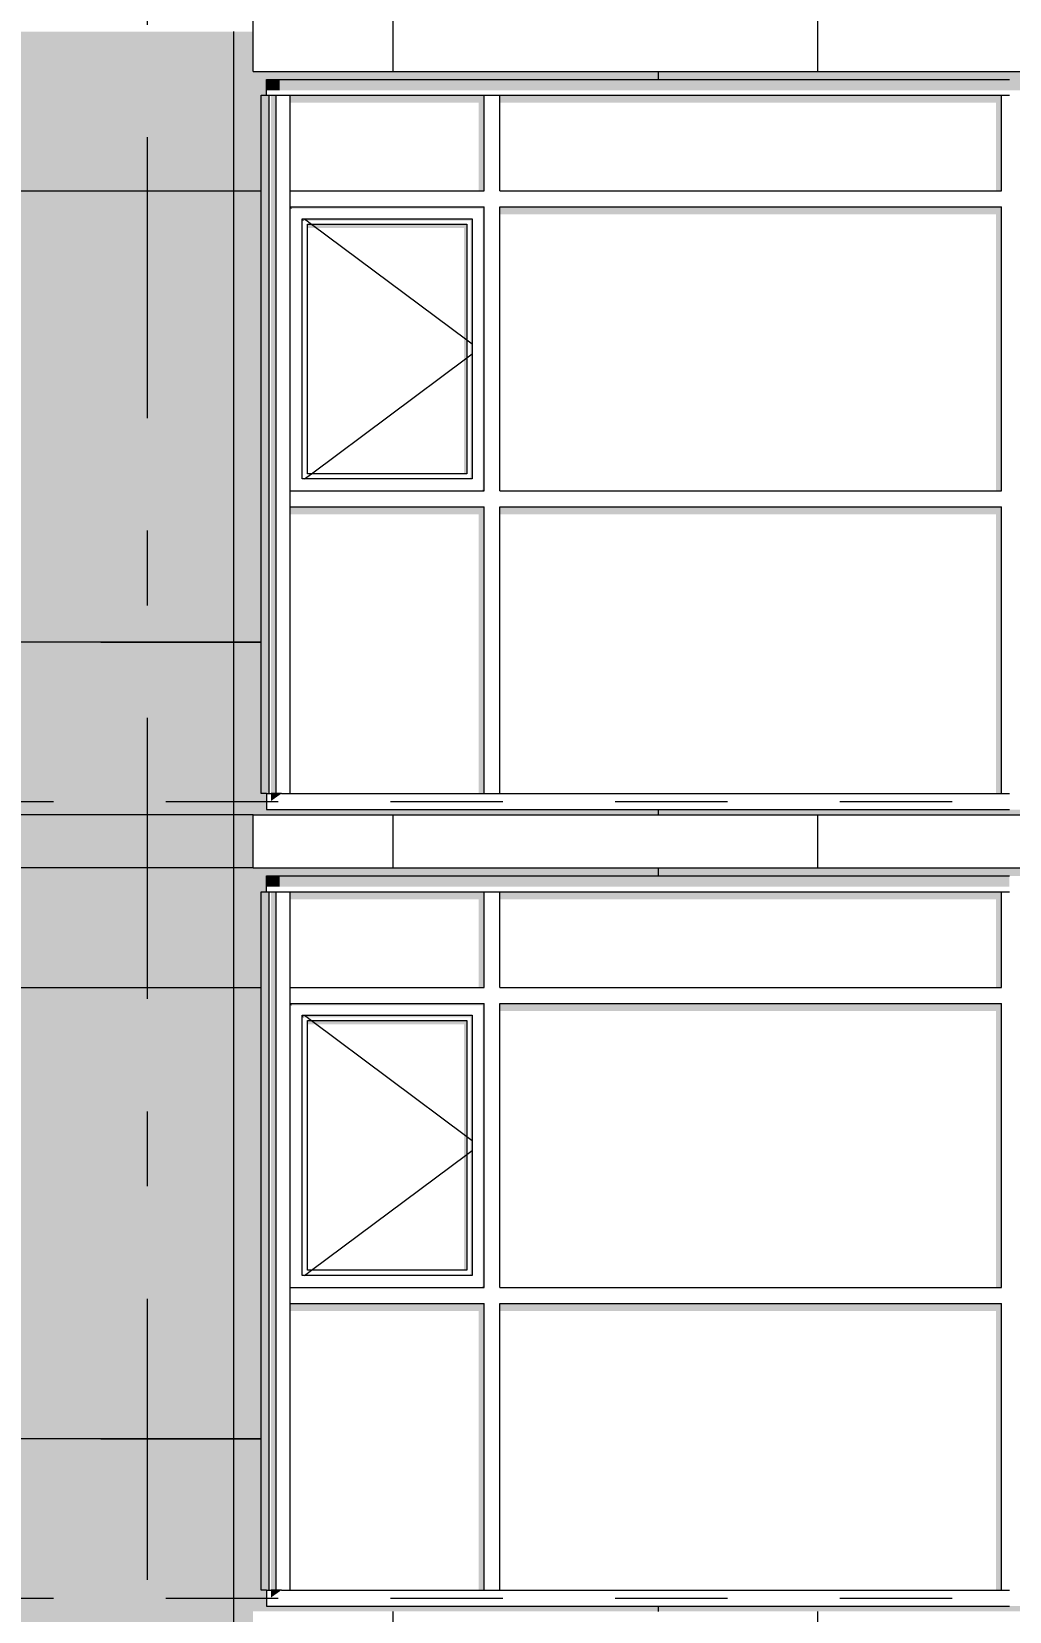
# Model space of a CAD drawing. Header units: millimetres. Extents: x 18162 to 7085488, y 72188 to 247925.
# Drawn here: x 5812574 to 5816259, y 142334 to 148284 of the extents above; entities that cross this region are included whole.
import ezdxf
from ezdxf.enums import TextEntityAlignment as Align

# ---------------------------------------------------------------- set-up
doc = ezdxf.new("R2010")
doc.units = ezdxf.units.MM
doc.header["$MEASUREMENT"] = 0
doc.linetypes.add('Dashed', pattern=[423.333333, 211.666667, -211.666667])
doc.linetypes.add('Double Dashed', pattern=[1093.611073, 529.166651, -211.666656, 141.111112, -211.666656])
for name, color, linetype in [('Finish - Wall', 7, 'Continuous'), ('Structural - Bearing', 7, 'Continuous'), ('Structural - Grid', 7, 'Continuous')]:
    doc.layers.add(name, color=color, linetype=linetype)
doc.styles.add('GENERATED_STYLE_3', font='', dxfattribs={"width": 0.8})
doc.styles.get('GENERATED_STYLE_3').set_extended_font_data('ISOCPEUR MON')
doc.dimstyles.new('GENERATED_STYLE__19', dxfattribs={"dimtxt": 440.00001, "dimasz": 228, "dimexe": 0.18, "dimexo": 31028.935828, "dimgap": 0, "dimtad": 1, "dimdec": 0, "dimzin": 0, "dimdsep": 46, "dimtxsty": 'GENERATED_STYLE_3', "dimblk": 'ARROWHEAD_2', "dimblk1": 'ARROWHEAD_2', "dimblk2": 'ARROWHEAD_2', "dimcen": 0.09, "dimclrd": 13, "dimclre": 13, "dimclrt": 13, "dimadec": 0, "dimazin": 0, "dimtfac": 1, "dimtdec": 4, "dimtmove": 0, "dimatfit": 3, "dimfxl": 1, "dimtolj": 1, "dimtzin": 0, "dimarcsym": 0})
doc.dimstyles.new('GENERATED_STYLE__21', dxfattribs={"dimtxt": 440.00001, "dimasz": 228, "dimexe": 0.18, "dimexo": 31149.347984, "dimgap": 0, "dimtad": 1, "dimdec": 0, "dimzin": 0, "dimdsep": 46, "dimtxsty": 'GENERATED_STYLE_3', "dimblk": 'ARROWHEAD_2', "dimblk1": 'ARROWHEAD_2', "dimblk2": 'ARROWHEAD_2', "dimcen": 0.09, "dimclrd": 13, "dimclre": 13, "dimclrt": 13, "dimadec": 0, "dimazin": 0, "dimtfac": 1, "dimtdec": 4, "dimtmove": 0, "dimatfit": 3, "dimfxl": 1, "dimtolj": 1, "dimtzin": 0, "dimarcsym": 0})
doc.dimstyles.new('GENERATED_STYLE__22', dxfattribs={"dimtxt": 440.00001, "dimasz": 228, "dimexe": 0.18, "dimexo": 32378.935859, "dimgap": 0, "dimtad": 1, "dimdec": 0, "dimzin": 0, "dimdsep": 46, "dimtxsty": 'GENERATED_STYLE_3', "dimblk": 'ARROWHEAD_2', "dimblk1": 'ARROWHEAD_2', "dimblk2": 'ARROWHEAD_2', "dimcen": 0.09, "dimclrd": 13, "dimclre": 13, "dimclrt": 13, "dimadec": 0, "dimazin": 0, "dimtfac": 1, "dimtdec": 4, "dimtmove": 0, "dimatfit": 3, "dimfxl": 1, "dimtolj": 1, "dimtzin": 0, "dimarcsym": 0})
doc.dimstyles.new('GENERATED_STYLE__30', dxfattribs={"dimtxt": 440.00001, "dimasz": 228, "dimexe": 0.18, "dimexo": 0.0625, "dimgap": 0, "dimtad": 1, "dimdec": 0, "dimzin": 0, "dimdsep": 46, "dimtxsty": 'GENERATED_STYLE_3', "dimblk": 'ARROWHEAD_2', "dimblk1": 'ARROWHEAD_2', "dimblk2": 'ARROWHEAD_2', "dimcen": 0.09, "dimclrd": 13, "dimclre": 13, "dimclrt": 13, "dimadec": 0, "dimazin": 0, "dimtfac": 1, "dimtdec": 4, "dimtmove": 0, "dimatfit": 3, "dimfxl": 1, "dimtolj": 1, "dimtzin": 0, "dimarcsym": 0})

# ---------------------------------------------------------------- blocks, each defined once
blk = doc.blocks.new('*X2406', base_point=(5785635.3, 106384.1))
at = {"layer": 'Structural - Bearing', "color": 8, "linetype": 'Continuous', "lineweight": 13}
for p, q in [((5813335.3, 145134.1), (5813335.3, 142984.1)), ((5814935.3, 145134.1), (5814935.3, 145104.1)), ((5812408.8, 144684.1), (5812835.3, 144684.1)), ((5812835.3, 144684.1), (5813335.3, 144684.1)), ((5813335.3, 144684.1), (5813439.3, 144684.1)), ((5812835.3, 142984.1), (5812408.8, 142984.1)), ((5813335.3, 142984.1), (5812835.3, 142984.1)), ((5812835.3, 142984.1), (5813335.3, 142984.1)), ((5813335.3, 142984.1), (5813439.3, 142984.1)), ((5813335.3, 142984.1), (5813335.3, 142384.1)), ((5813439.3, 142984.1), (5813335.3, 142984.1)), ((5813335.3, 142384.1), (5813335.3, 142284.1)), ((5814935.3, 142354.1), (5814935.3, 142334.1))]:
    blk.add_line(p, q, dxfattribs=at)
blk = doc.blocks.new('*X2414', base_point=(5785635.3, 106384.1))
at = {"layer": 'Structural - Bearing', "color": 7, "linetype": 'Continuous', "lineweight": 9}
for p, q in [((5813935.3, 142334.1), (5813935.3, 142134.1)), ((5815535.3, 142334.1), (5815535.3, 142134.1)), ((5817135.3, 142334.1), (5817135.3, 142134.1)), ((5818735.3, 142334.1), (5818735.3, 142134.1)), ((5820335.3, 142334.1), (5820335.3, 142134.1))]:
    blk.add_line(p, q, dxfattribs=at)
blk = doc.blocks.new('*X2416', base_point=(5785635.3, 106384.1))
at = {"layer": 'Structural - Bearing', "color": 8, "linetype": 'Continuous', "lineweight": 13}
for p, q in [((5806935.3, 145334.1), (5806935.3, 145134.1)), ((5808535.3, 145334.1), (5808535.3, 145134.1)), ((5810135.3, 145334.1), (5810135.3, 145134.1)), ((5811735.3, 145334.1), (5811735.3, 145134.1)), ((5813335.3, 145334.1), (5813335.3, 145134.1))]:
    blk.add_line(p, q, dxfattribs=at)
blk = doc.blocks.new('*X2421', base_point=(5785635.3, 106384.1))
at = {"layer": 'Structural - Bearing', "color": 8, "linetype": 'Continuous', "lineweight": 13}
for p, q in [((5813335.3, 148284.1), (5813335.3, 145984.1)), ((5814935.3, 148134.1), (5814935.3, 148104.1)), ((5812408.8, 147684.1), (5812835.3, 147684.1)), ((5812835.3, 147684.1), (5813335.3, 147684.1)), ((5813335.3, 147684.1), (5813439.3, 147684.1)), ((5812835.3, 145984.1), (5812408.8, 145984.1)), ((5813335.3, 145984.1), (5812835.3, 145984.1)), ((5812835.3, 145984.1), (5813335.3, 145984.1)), ((5813335.3, 145984.1), (5813439.3, 145984.1)), ((5813335.3, 145984.1), (5813335.3, 145384.1)), ((5813439.3, 145984.1), (5813335.3, 145984.1)), ((5813335.3, 145384.1), (5813335.3, 145334.1)), ((5814935.3, 145354.1), (5814935.3, 145334.1))]:
    blk.add_line(p, q, dxfattribs=at)
blk = doc.blocks.new('*X2430', base_point=(5785635.3, 106384.1))
at = {"layer": 'Structural - Bearing', "color": 7, "linetype": 'Continuous', "lineweight": 9}
for p, q in [((5813935.3, 145334.1), (5813935.3, 145134.1)), ((5815535.3, 145334.1), (5815535.3, 145134.1)), ((5817135.3, 145334.1), (5817135.3, 145134.1)), ((5818735.3, 145334.1), (5818735.3, 145134.1)), ((5820335.3, 145334.1), (5820335.3, 145134.1))]:
    blk.add_line(p, q, dxfattribs=at)
blk = doc.blocks.new('*X2440', base_point=(5785635.3, 106384.1))
at = {"layer": 'Structural - Bearing', "color": 7, "linetype": 'Continuous', "lineweight": 9}
for p, q in [((5813935.3, 148334.1), (5813935.3, 148134.1)), ((5815535.3, 148334.1), (5815535.3, 148134.1)), ((5817135.3, 148334.1), (5817135.3, 148134.1)), ((5818735.3, 148334.1), (5818735.3, 148134.1)), ((5820335.3, 148334.1), (5820335.3, 148134.1))]:
    blk.add_line(p, q, dxfattribs=at)
blk = doc.blocks.new('*D2616', base_point=(5785635.3, 106384.1))
at = {"color": 12, "linetype": 'Continuous', "lineweight": 35}
for p, q in [((5838328.4, 142420.7), (5838628.4, 142247.5)), ((5838328.4, 142220.7), (5838628.4, 142047.5))]:
    blk.add_line(p, q, dxfattribs=at)
at = {"color": 13, "linetype": 'Continuous', "lineweight": 13}
for p, q in [((5838703.4, 142334.1), (5837187.8, 142334.1)), ((5838478.4, 142134.1), (5838478.4, 142334.1)), ((5838703.4, 142134.1), (5837187.8, 142134.1))]:
    blk.add_line(p, q, dxfattribs=at)
blk = doc.blocks.new('ARROWHEAD_2')
at = {"color": 0, "linetype": 'Continuous', "lineweight": 0}
for p, q in [((-0.378, -0.655), (0.378, 0.655)), ((0, 0), (-1, 0))]:
    blk.add_line(p, q, dxfattribs=at)
blk = doc.blocks.new('*D2617', base_point=(5785635.3, 106384.1))
at = {"color": 12, "linetype": 'Continuous', "lineweight": 35}
for p, q in [((5838328.4, 145220.7), (5838628.4, 145047.5)), ((5838328.4, 142420.7), (5838628.4, 142247.5))]:
    blk.add_line(p, q, dxfattribs=at)
at = {"color": 13, "linetype": 'Continuous', "lineweight": 13}
for p, q in [((5838703.4, 145134.1), (5837187.8, 145134.1)), ((5838478.4, 142334.1), (5838478.4, 145134.1)), ((5838703.4, 142334.1), (5837187.8, 142334.1))]:
    blk.add_line(p, q, dxfattribs=at)
at = {"color": 13, "lineweight": 13, "char_height": 440, "attachment_point": 7, "rotation": 90, "style": 'GENERATED_STYLE_3'}
for s, insert in [('\\A1;{\\pql;\\fISOCPEUR MON|b0|i0|c0|p0;\\W0.800000;2,800}', (5838605.9, 143549.6)), ('\\A1;{\\pql;\\fISOCPEUR MON|b0|i0|c0|p0;\\W0.800000;200}', (5838518.1, 142420.8))]:
    blk.add_mtext(s, dxfattribs=dict(at, insert=insert))
blk = doc.blocks.new('*D2618', base_point=(5785635.3, 106384.1))
at = {"color": 12, "linetype": 'Continuous', "lineweight": 35}
for p, q in [((5838328.4, 145420.7), (5838628.4, 145247.5)), ((5838328.4, 145220.7), (5838628.4, 145047.5))]:
    blk.add_line(p, q, dxfattribs=at)
at = {"color": 13, "linetype": 'Continuous', "lineweight": 13}
for p, q in [((5838703.4, 145334.1), (5837187.8, 145334.1)), ((5838478.4, 145134.1), (5838478.4, 145334.1)), ((5838703.4, 145134.1), (5837187.8, 145134.1))]:
    blk.add_line(p, q, dxfattribs=at)
blk = doc.blocks.new('*D2619', base_point=(5785635.3, 106384.1))
at = {"color": 12, "linetype": 'Continuous', "lineweight": 35}
for p, q in [((5838328.4, 148220.7), (5838628.4, 148047.5)), ((5838328.4, 145420.7), (5838628.4, 145247.5))]:
    blk.add_line(p, q, dxfattribs=at)
at = {"color": 13, "linetype": 'Continuous', "lineweight": 13}
for p, q in [((5838703.4, 148134.1), (5837187.8, 148134.1)), ((5838478.4, 145334.1), (5838478.4, 148134.1)), ((5838703.4, 145334.1), (5837187.8, 145334.1))]:
    blk.add_line(p, q, dxfattribs=at)
at = {"color": 13, "lineweight": 13, "char_height": 440, "attachment_point": 7, "rotation": 90, "style": 'GENERATED_STYLE_3'}
for s, insert in [('\\A1;{\\pql;\\fISOCPEUR MON|b0|i0|c0|p0;\\W0.800000;2,800}', (5838605.9, 146549.6)), ('\\A1;{\\pql;\\fISOCPEUR MON|b0|i0|c0|p0;\\W0.800000;200}', (5838518.1, 145420.8))]:
    blk.add_mtext(s, dxfattribs=dict(at, insert=insert))
blk = doc.blocks.new('*D2620', base_point=(5785635.3, 106384.1))
at = {"color": 12, "linetype": 'Continuous', "lineweight": 35}
for p, q in [((5838328.4, 148420.7), (5838628.4, 148247.5)), ((5838328.4, 148220.7), (5838628.4, 148047.5))]:
    blk.add_line(p, q, dxfattribs=at)
at = {"color": 13, "linetype": 'Continuous', "lineweight": 13}
for p, q in [((5838703.4, 148334.1), (5837187.8, 148334.1)), ((5838478.4, 148134.1), (5838478.4, 148334.1)), ((5838703.4, 148134.1), (5837187.8, 148134.1))]:
    blk.add_line(p, q, dxfattribs=at)
blk = doc.blocks.new('*D2621', base_point=(5785635.3, 106384.1))
at = {"color": 12, "linetype": 'Continuous', "lineweight": 35}
for p, q in [((5838328.4, 151220.7), (5838628.4, 151047.5)), ((5838328.4, 148420.7), (5838628.4, 148247.5))]:
    blk.add_line(p, q, dxfattribs=at)
at = {"color": 13, "linetype": 'Continuous', "lineweight": 13}
for p, q in [((5838703.4, 151134.1), (5837187.8, 151134.1)), ((5838478.4, 148334.1), (5838478.4, 151134.1)), ((5838703.4, 148334.1), (5837187.8, 148334.1))]:
    blk.add_line(p, q, dxfattribs=at)
at = {"color": 13, "lineweight": 13, "char_height": 440, "attachment_point": 7, "rotation": 90, "style": 'GENERATED_STYLE_3'}
for s, insert in [('\\A1;{\\pql;\\fISOCPEUR MON|b0|i0|c0|p0;\\W0.800000;200}', (5838012.1, 150865.2)), ('\\A1;{\\pql;\\fISOCPEUR MON|b0|i0|c0|p0;\\W0.800000;2,800}', (5838605.9, 149549.6)), ('\\A1;{\\pql;\\fISOCPEUR MON|b0|i0|c0|p0;\\W0.800000;200}', (5838518.1, 148420.8))]:
    blk.add_mtext(s, dxfattribs=dict(at, insert=insert))
blk = doc.blocks.new('*D2646', base_point=(5785635.3, 106384.1))
at = {"color": 13, "linetype": 'Continuous', "lineweight": 13}
for p, q in [((5801482.5, 156834.1), (5801482.5, 156980.8)), ((5816658.8, 156834.1), (5801257.5, 156834.1)), ((5801482.5, 102734.1), (5801482.5, 156834.1)), ((5806188.8, 102734.1), (5801257.5, 102734.1)), ((5801482.5, 102587.4), (5801482.5, 102734.1))]:
    blk.add_line(p, q, dxfattribs=at)
at = {"color": 12, "linetype": 'Continuous', "lineweight": 35}
for p, q in [((5801632.5, 156747.5), (5801332.5, 156920.7)), ((5801332.5, 102820.7), (5801632.5, 102647.5))]:
    blk.add_line(p, q, dxfattribs=at)
at = {"color": 13, "lineweight": 13, "insert": (5801610.1, 129125.4), "char_height": 440, "attachment_point": 7, "rotation": 90, "style": 'GENERATED_STYLE_3'}
blk.add_mtext('\\A1;{\\pql;\\fISOCPEUR MON|b0|i0|c0|p0;\\W0.800000;54,100}', dxfattribs=at)
blk = doc.blocks.new('Standard grid marker[375]_3', base_point=(5813008.8, 166384.1))
at = {"layer": 'Structural - Grid', "color": 13, "linetype": 'Double Dashed', "lineweight": 13, "ltscale": 2}
blk.add_line((5813008.8, 165384.1), (5813008.8, 100884.1), dxfattribs=at)
at = {"layer": 'Structural - Grid', "color": 13, "lineweight": 13, "style": 'GENERATED_STYLE_3'}
blk.add_attdef('AC_MarkerText_1', text='', height=500, rotation=360, dxfattribs=at).set_placement((5813008.8, 99534.1), align=Align.TOP_CENTER)

msp = doc.modelspace()

# ---------------------------------------------------------------- hatches: boundary and pattern name
at = {"layer": 'Finish - Wall', "linetype": 'Continuous', "lineweight": 0}
for points in [[(5813508.8, 148104.1), (5813458.8, 148104.1), (5813458.8, 148063.4), (5813508.8, 148063.4)], [(5813508.8, 148063.4), (5814308.8, 148063.4), (5814308.8, 148104.1), (5813508.8, 148104.1)], [(5814308.8, 148063.4), (5816258.8, 148063.4), (5816258.8, 148104.1), (5814308.8, 148104.1)], [(5817008.8, 148104.1), (5816258.8, 148104.1), (5816258.8, 148063.4), (5817008.8, 148063.4)], [(5813439.3, 147654.1), (5813468.8, 147654.1), (5813468.8, 148044.1), (5813439.3, 148044.1)], [(5813495.9, 148044.1), (5813476.4, 148044.1), (5813476.4, 147654.1), (5813495.9, 147654.1)], [(5813548.8, 148044.1), (5813548.8, 148015.8), (5814258.8, 148015.8), (5814258.8, 147684.1), (5814278.8, 147684.1), (5814278.8, 148044.1)], [(5814338.8, 148015.8), (5816208.8, 148015.8), (5816208.8, 147684.1), (5816228.8, 147684.1), (5816228.8, 148044.1), (5814338.8, 148044.1)], [(5813439.3, 147654.1), (5813439.3, 146524.1), (5813468.8, 146524.1), (5813468.8, 147654.1)], [(5813495.9, 147654.1), (5813476.4, 147654.1), (5813476.4, 146524.1), (5813495.9, 146524.1)], [(5813548.8, 147624.1), (5813555.9, 147617), (5814271.8, 147617), (5814278.8, 147624.1)], [(5813555.9, 147617), (5813548.8, 147624.1), (5813548.8, 147617)], [(5814278.8, 147624.1), (5814271.8, 147617), (5814273.8, 147617), (5814273.8, 146559.1), (5814278.8, 146554.1)], [(5816228.8, 147624.1), (5814338.8, 147624.1), (5814338.8, 147595.8), (5816208.8, 147595.8), (5816208.8, 146554.1), (5816228.8, 146554.1)], [(5813600.9, 147572), (5813593.8, 147579.1), (5813593.8, 147572)], [(5813593.8, 147579.1), (5813600.9, 147572), (5814226.8, 147572), (5814233.8, 147579.1)], [(5814233.8, 147579.1), (5814226.8, 147572), (5814228.8, 147572), (5814228.8, 146604.1), (5814233.8, 146599.1)], [(5813613.8, 147544.9), (5814203.8, 147544.9), (5814203.8, 146619.1), (5814213.8, 146619.1), (5814213.8, 147559.1), (5813613.8, 147559.1)], [(5814228.8, 146599.1), (5814233.8, 146599.1), (5814228.8, 146604.1)], [(5814273.8, 146554.1), (5814278.8, 146554.1), (5814273.8, 146559.1)], [(5813439.3, 146524.1), (5813439.3, 145414.1), (5813468.8, 145414.1), (5813468.8, 146524.1)], [(5813495.9, 146524.1), (5813476.4, 146524.1), (5813476.4, 145414.1), (5813495.9, 145414.1)], [(5813548.8, 146494.1), (5813548.8, 146465.8), (5814258.8, 146465.8), (5814258.8, 145414.1), (5814278.8, 145414.1), (5814278.8, 146494.1)], [(5814338.8, 146494.1), (5814338.8, 146465.8), (5816208.8, 146465.8), (5816208.8, 145414.1), (5816228.8, 145414.1), (5816228.8, 146494.1)], [(5813476.4, 145386.5), (5813508.8, 145409.4), (5813508.8, 145414.1), (5813476.4, 145414.1)], [(5813515.4, 145414.1), (5813508.8, 145414.1), (5813508.8, 145409.4)], [(5813508.8, 145104.1), (5813458.8, 145104.1), (5813458.8, 145063.4), (5813508.8, 145063.4)], [(5813508.8, 145104.1), (5813508.8, 145063.4), (5814308.8, 145063.4), (5814308.8, 145104.1)], [(5814308.8, 145104.1), (5814308.8, 145063.4), (5816258.8, 145063.4), (5816258.8, 145104.1)], [(5813439.3, 144654.1), (5813468.8, 144654.1), (5813468.8, 145044.1), (5813439.3, 145044.1)], [(5813476.4, 144654.1), (5813495.9, 144654.1), (5813495.9, 145044.1), (5813476.4, 145044.1)], [(5813548.8, 145015.8), (5814258.8, 145015.8), (5814258.8, 144684.1), (5814278.8, 144684.1), (5814278.8, 145044.1), (5813548.8, 145044.1)], [(5816228.8, 145044.1), (5814338.8, 145044.1), (5814338.8, 145015.8), (5816208.8, 145015.8), (5816208.8, 144684.1), (5816228.8, 144684.1)], [(5813439.3, 144654.1), (5813439.3, 143524.1), (5813468.8, 143524.1), (5813468.8, 144654.1)], [(5813476.4, 143524.1), (5813495.9, 143524.1), (5813495.9, 144654.1), (5813476.4, 144654.1)], [(5814278.8, 144624.1), (5813548.8, 144624.1), (5813555.9, 144617), (5814271.8, 144617)], [(5813555.9, 144617), (5813548.8, 144624.1), (5813548.8, 144617)], [(5814278.8, 144624.1), (5814271.8, 144617), (5814273.8, 144617), (5814273.8, 143559.1), (5814278.8, 143554.1)], [(5816228.8, 144624.1), (5814338.8, 144624.1), (5814338.8, 144595.8), (5816208.8, 144595.8), (5816208.8, 143554.1), (5816228.8, 143554.1)], [(5813600.9, 144572), (5813593.8, 144579.1), (5813593.8, 144572)], [(5813593.8, 144579.1), (5813600.9, 144572), (5814226.8, 144572), (5814233.8, 144579.1)], [(5813613.8, 144544.9), (5814203.8, 144544.9), (5814203.8, 143619.1), (5814213.8, 143619.1), (5814213.8, 144559.1), (5813613.8, 144559.1)], [(5814233.8, 144579.1), (5814226.8, 144572), (5814228.8, 144572), (5814228.8, 143604.1), (5814233.8, 143599.1)], [(5814228.8, 143599.1), (5814233.8, 143599.1), (5814228.8, 143604.1)], [(5813439.3, 143524.1), (5813439.3, 142414.1), (5813468.8, 142414.1), (5813468.8, 143524.1)], [(5813495.9, 143524.1), (5813476.4, 143524.1), (5813476.4, 142414.1), (5813495.9, 142414.1)], [(5814273.8, 143554.1), (5814278.8, 143554.1), (5814273.8, 143559.1)], [(5813548.8, 143465.8), (5814258.8, 143465.8), (5814258.8, 142414.1), (5814278.8, 142414.1), (5814278.8, 143494.1), (5813548.8, 143494.1)], [(5816228.8, 143494.1), (5814338.8, 143494.1), (5814338.8, 143465.8), (5816208.8, 143465.8), (5816208.8, 142414.1), (5816228.8, 142414.1)], [(5813476.4, 142386.5), (5813508.8, 142409.4), (5813508.8, 142414.1), (5813476.4, 142414.1)], [(5813508.8, 142414.1), (5813508.8, 142409.4), (5813515.4, 142414.1)]]:
    msp.add_hatch(color=49, dxfattribs=at).paths.add_polyline_path(points)
at = {"layer": 'Structural - Bearing', "linetype": 'Continuous', "lineweight": 0}
for points in [[(5812168.8, 148284.1), (5812168.8, 147684.1), (5812408.8, 147684.1), (5812408.8, 145984.1), (5812168.8, 145984.1), (5812168.8, 145334.1), (5816958.8, 145334.1), (5816958.8, 145354.1), (5813458.8, 145354.1), (5813458.8, 145414.1), (5813439.3, 145414.1), (5813439.3, 148044.1), (5813458.8, 148044.1), (5813458.8, 148104.1), (5816958.8, 148104.1), (5816958.8, 148134.1), (5813408.8, 148134.1), (5813408.8, 148284.1)], [(5812289.1, 145334.1), (5812289.1, 145134.1), (5813408.8, 145134.1), (5813408.8, 145334.1)], [(5806238.4, 145134.1), (5806208.8, 145134.1), (5806208.8, 144964), (5812168.8, 144964), (5812168.8, 144684.1), (5812408.8, 144684.1), (5812408.8, 142984.1), (5812168.8, 142984.1), (5812168.8, 142284.1), (5813408.8, 142284.1), (5813408.8, 142334.1), (5816958.8, 142334.1), (5816958.8, 142354.1), (5813458.8, 142354.1), (5813458.8, 142414.1), (5813439.3, 142414.1), (5813439.3, 145044.1), (5813458.8, 145044.1), (5813458.8, 145104.1), (5816958.8, 145104.1), (5816958.8, 145134.1)]]:
    msp.add_hatch(color=49, dxfattribs=at).paths.add_polyline_path(points)

# ---------------------------------------------------------------- linework, layer by layer
at = {"color": 8, "linetype": 'Dashed', "lineweight": 13, "ltscale": 2}
for p, q in [((5800379.4, 145384.1), (5841359.8, 145384.1)), ((5800379.4, 142384.1), (5841359.8, 142384.1))]:
    msp.add_line(p, q, dxfattribs=at)
at = {"layer": 'Finish - Wall', "color": 7, "linetype": 'Continuous', "lineweight": 9}
for p, q in [((5813458.8, 148044.1), (5813458.8, 148104.1)), ((5813458.8, 148104.1), (5813508.8, 148104.1)), ((5813508.8, 148104.1), (5814308.8, 148104.1)), ((5814308.8, 148104.1), (5816258.8, 148104.1)), ((5813439.3, 148044.1), (5813458.8, 148044.1)), ((5813439.3, 147654.1), (5813439.3, 148044.1)), ((5813458.8, 148044.1), (5813468.8, 148044.1)), ((5813468.8, 148044.1), (5813476.4, 148044.1)), ((5813468.8, 147654.1), (5813468.8, 148044.1)), ((5813476.4, 148044.1), (5813495.9, 148044.1)), ((5813495.9, 148044.1), (5813515.4, 148044.1)), ((5813495.9, 147654.1), (5813495.9, 148044.1)), ((5813515.4, 148044.1), (5813548.8, 148044.1)), ((5813548.8, 148044.1), (5814278.8, 148044.1)), ((5813548.8, 147684.1), (5813548.8, 148044.1)), ((5814278.8, 148044.1), (5814308.8, 148044.1)), ((5814278.8, 147684.1), (5814278.8, 148044.1)), ((5814308.8, 148044.1), (5814338.8, 148044.1)), ((5814338.8, 148044.1), (5816228.8, 148044.1)), ((5814338.8, 147684.1), (5814338.8, 148044.1)), ((5816228.8, 148044.1), (5816258.8, 148044.1)), ((5816228.8, 147684.1), (5816228.8, 148044.1)), ((5813548.8, 147654.1), (5813548.8, 147684.1)), ((5813548.8, 147684.1), (5814278.8, 147684.1)), ((5814338.8, 147684.1), (5816228.8, 147684.1)), ((5813439.3, 146524.1), (5813439.3, 147654.1)), ((5813468.8, 146524.1), (5813468.8, 147654.1)), ((5813495.9, 146524.1), (5813495.9, 147654.1)), ((5813548.8, 147624.1), (5813548.8, 147654.1)), ((5813548.8, 146554.1), (5813548.8, 147624.1)), ((5813548.8, 147624.1), (5814278.8, 147624.1)), ((5814278.8, 146554.1), (5814278.8, 147624.1)), ((5814338.8, 146554.1), (5814338.8, 147624.1)), ((5814338.8, 147624.1), (5816228.8, 147624.1)), ((5816228.8, 146554.1), (5816228.8, 147624.1)), ((5813593.8, 146599.1), (5813593.8, 147579.1)), ((5813593.8, 147579.1), (5814233.8, 147579.1)), ((5813602.3, 147579.1), (5813629.1, 147559.1)), ((5814233.8, 147579.1), (5814233.8, 146599.1)), ((5813613.8, 147559.1), (5814213.8, 147559.1)), ((5813613.8, 146619.1), (5813613.8, 147559.1)), ((5813629.1, 147559.1), (5814213.8, 147122.7)), ((5814213.8, 147559.1), (5814213.8, 146619.1)), ((5814213.8, 147122.7), (5814233.8, 147107.7)), ((5813629.1, 146619.1), (5814213.8, 147055.5)), ((5814213.8, 147055.5), (5814233.8, 147070.4)), ((5813602.3, 146599.1), (5813629.1, 146619.1)), ((5814213.8, 146619.1), (5813613.8, 146619.1)), ((5813548.8, 146524.1), (5813548.8, 146554.1)), ((5813548.8, 146554.1), (5814278.8, 146554.1)), ((5814233.8, 146599.1), (5813593.8, 146599.1)), ((5814338.8, 146554.1), (5816228.8, 146554.1)), ((5813439.3, 145414.1), (5813439.3, 146524.1)), ((5813468.8, 145414.1), (5813468.8, 146524.1)), ((5813495.9, 145414.1), (5813495.9, 146524.1)), ((5813548.8, 146494.1), (5813548.8, 146524.1)), ((5813548.8, 145414.1), (5813548.8, 146494.1)), ((5813548.8, 146494.1), (5814278.8, 146494.1)), ((5814278.8, 145414.1), (5814278.8, 146494.1)), ((5814338.8, 145414.1), (5814338.8, 146494.1)), ((5814338.8, 146494.1), (5816228.8, 146494.1)), ((5816228.8, 145414.1), (5816228.8, 146494.1)), ((5813458.8, 145414.1), (5813439.3, 145414.1)), ((5813458.8, 145414.1), (5813468.8, 145414.1)), ((5813458.8, 145414.1), (5813458.8, 145354.1)), ((5813468.8, 145414.1), (5813476.4, 145414.1)), ((5813495.9, 145414.1), (5813476.4, 145414.1)), ((5813515.4, 145414.1), (5813495.9, 145414.1)), ((5813515.4, 145414.1), (5813548.8, 145414.1)), ((5813548.8, 145414.1), (5814278.8, 145414.1)), ((5814278.8, 145414.1), (5814308.8, 145414.1)), ((5814308.8, 145414.1), (5814338.8, 145414.1)), ((5814338.8, 145414.1), (5816228.8, 145414.1)), ((5816228.8, 145414.1), (5816258.8, 145414.1)), ((5813458.8, 145354.1), (5813508.8, 145354.1)), ((5813508.8, 145354.1), (5814308.8, 145354.1)), ((5814308.8, 145354.1), (5816258.8, 145354.1)), ((5813458.8, 145044.1), (5813458.8, 145104.1)), ((5813458.8, 145104.1), (5813508.8, 145104.1)), ((5813508.8, 145104.1), (5814308.8, 145104.1)), ((5814308.8, 145104.1), (5816258.8, 145104.1)), ((5813439.3, 145044.1), (5813458.8, 145044.1)), ((5813439.3, 144654.1), (5813439.3, 145044.1)), ((5813458.8, 145044.1), (5813468.8, 145044.1)), ((5813468.8, 145044.1), (5813476.4, 145044.1)), ((5813468.8, 144654.1), (5813468.8, 145044.1)), ((5813476.4, 145044.1), (5813495.9, 145044.1)), ((5813495.9, 145044.1), (5813515.4, 145044.1)), ((5813495.9, 144654.1), (5813495.9, 145044.1)), ((5813515.4, 145044.1), (5813548.8, 145044.1)), ((5813548.8, 145044.1), (5814278.8, 145044.1)), ((5813548.8, 144684.1), (5813548.8, 145044.1)), ((5814278.8, 145044.1), (5814308.8, 145044.1)), ((5814278.8, 144684.1), (5814278.8, 145044.1)), ((5814308.8, 145044.1), (5814338.8, 145044.1)), ((5814338.8, 145044.1), (5816228.8, 145044.1)), ((5814338.8, 144684.1), (5814338.8, 145044.1)), ((5816228.8, 145044.1), (5816258.8, 145044.1)), ((5816228.8, 144684.1), (5816228.8, 145044.1)), ((5813439.3, 143524.1), (5813439.3, 144654.1)), ((5813468.8, 143524.1), (5813468.8, 144654.1)), ((5813495.9, 143524.1), (5813495.9, 144654.1)), ((5813548.8, 144654.1), (5813548.8, 144684.1)), ((5813548.8, 144684.1), (5814278.8, 144684.1)), ((5813548.8, 144624.1), (5813548.8, 144654.1)), ((5814338.8, 144684.1), (5816228.8, 144684.1)), ((5813548.8, 143554.1), (5813548.8, 144624.1)), ((5813548.8, 144624.1), (5814278.8, 144624.1)), ((5814278.8, 143554.1), (5814278.8, 144624.1)), ((5814338.8, 143554.1), (5814338.8, 144624.1)), ((5814338.8, 144624.1), (5816228.8, 144624.1)), ((5816228.8, 143554.1), (5816228.8, 144624.1)), ((5813593.8, 143599.1), (5813593.8, 144579.1)), ((5813593.8, 144579.1), (5814233.8, 144579.1)), ((5813602.3, 144579.1), (5813629.1, 144559.1)), ((5813613.8, 144559.1), (5814213.8, 144559.1)), ((5813613.8, 143619.1), (5813613.8, 144559.1)), ((5813629.1, 144559.1), (5814213.8, 144122.7)), ((5814213.8, 144559.1), (5814213.8, 143619.1)), ((5814233.8, 144579.1), (5814233.8, 143599.1)), ((5814213.8, 144122.7), (5814233.8, 144107.7)), ((5813629.1, 143619.1), (5814213.8, 144055.5)), ((5814213.8, 144055.5), (5814233.8, 144070.4)), ((5814233.8, 143599.1), (5813593.8, 143599.1)), ((5813602.3, 143599.1), (5813629.1, 143619.1)), ((5814213.8, 143619.1), (5813613.8, 143619.1)), ((5813439.3, 142414.1), (5813439.3, 143524.1)), ((5813468.8, 142414.1), (5813468.8, 143524.1)), ((5813495.9, 142414.1), (5813495.9, 143524.1)), ((5813548.8, 143524.1), (5813548.8, 143554.1)), ((5813548.8, 143554.1), (5814278.8, 143554.1)), ((5813548.8, 143494.1), (5813548.8, 143524.1)), ((5814338.8, 143554.1), (5816228.8, 143554.1)), ((5813548.8, 142414.1), (5813548.8, 143494.1)), ((5813548.8, 143494.1), (5814278.8, 143494.1)), ((5814278.8, 142414.1), (5814278.8, 143494.1)), ((5814338.8, 142414.1), (5814338.8, 143494.1)), ((5814338.8, 143494.1), (5816228.8, 143494.1)), ((5816228.8, 142414.1), (5816228.8, 143494.1)), ((5813458.8, 142414.1), (5813439.3, 142414.1)), ((5813458.8, 142414.1), (5813468.8, 142414.1)), ((5813458.8, 142414.1), (5813458.8, 142354.1)), ((5813468.8, 142414.1), (5813476.4, 142414.1)), ((5813495.9, 142414.1), (5813476.4, 142414.1)), ((5813515.4, 142414.1), (5813495.9, 142414.1)), ((5813515.4, 142414.1), (5813548.8, 142414.1)), ((5813548.8, 142414.1), (5814278.8, 142414.1)), ((5814278.8, 142414.1), (5814308.8, 142414.1)), ((5814308.8, 142414.1), (5814338.8, 142414.1)), ((5814338.8, 142414.1), (5816228.8, 142414.1)), ((5816228.8, 142414.1), (5816258.8, 142414.1)), ((5813458.8, 142354.1), (5813508.8, 142354.1)), ((5813508.8, 142354.1), (5814308.8, 142354.1)), ((5814308.8, 142354.1), (5816258.8, 142354.1))]:
    msp.add_line(p, q, dxfattribs=at)
at = {"layer": 'Structural - Bearing', "color": 7, "linetype": 'Continuous', "lineweight": 13}
for p, q in [((5813408.8, 148134.1), (5813408.8, 148334.1)), ((5813408.8, 148134.1), (5820608.8, 148134.1)), ((5813408.8, 145334.1), (5806238.4, 145334.1)), ((5813408.8, 145134.1), (5813408.8, 145334.1)), ((5813408.8, 145334.1), (5820608.8, 145334.1)), ((5813408.8, 145134.1), (5806238.4, 145134.1)), ((5813408.8, 145134.1), (5820608.8, 145134.1))]:
    msp.add_line(p, q, dxfattribs=at)

# ---------------------------------------------------------------- block references
at = {"layer": 'Structural - Bearing', "lineweight": 0}
for name in ['*X2440', '*X2421', '*X2416', '*X2430', '*X2406', '*X2414']:
    msp.add_blockref(name, (5785635.3, 106384.1), dxfattribs=at)
at = {"layer": 'Structural - Grid', "color": 13, "linetype": 'Continuous', "lineweight": 13}
msp.add_blockref('Standard grid marker[375]_3', (5813008.8, 166384.1), dxfattribs=at)

# ---------------------------------------------------------------- dimensions: what is measured, and where the dimension line sits
at = {"color": 13, "linetype": 'Continuous', "lineweight": 13}
for base, p1, p2, dimstyle, picture, middle in [((5801482.5, 156834.1), (5806188.8, 102734.1), (5816658.8, 156834.1), 'GENERATED_STYLE__30', '*D2646', (5801174.5, 130029.9)), ((5838478.4, 151134.1), (5805483.8, 148334.1), (5804808.8, 151134.1), 'GENERATED_STYLE__22', '*D2621', (5838170.4, 150286.7)), ((5838478.4, 148334.1), (5805483.8, 148134.1), (5805483.8, 148334.1), 'GENERATED_STYLE__19', '*D2620', (5838170.4, 148923)), ((5838478.4, 148134.1), (5805423.6, 145334.1), (5805483.8, 148134.1), 'GENERATED_STYLE__19', '*D2619', (5838170.4, 147286.7)), ((5838478.4, 145334.1), (5805423.6, 145134.1), (5805423.6, 145334.1), 'GENERATED_STYLE__21', '*D2618', (5838170.4, 145923)), ((5838478.4, 145134.1), (5805483.8, 142334.1), (5805423.6, 145134.1), 'GENERATED_STYLE__21', '*D2617', (5838170.4, 144286.7)), ((5838478.4, 142334.1), (5805483.8, 142134.1), (5805483.8, 142334.1), 'GENERATED_STYLE__19', '*D2616', (5838170.4, 142923))]:
    dim = msp.add_linear_dim(base=base, p1=p1, p2=p2, angle=90, dimstyle=dimstyle, dxfattribs=at)
    dim.commit()
    dim.dimension.update_dxf_attribs({"geometry": picture, "text_midpoint": middle, "dimtype": 160, "text_rotation": 90})

doc.saveas('drawing.dxf')
